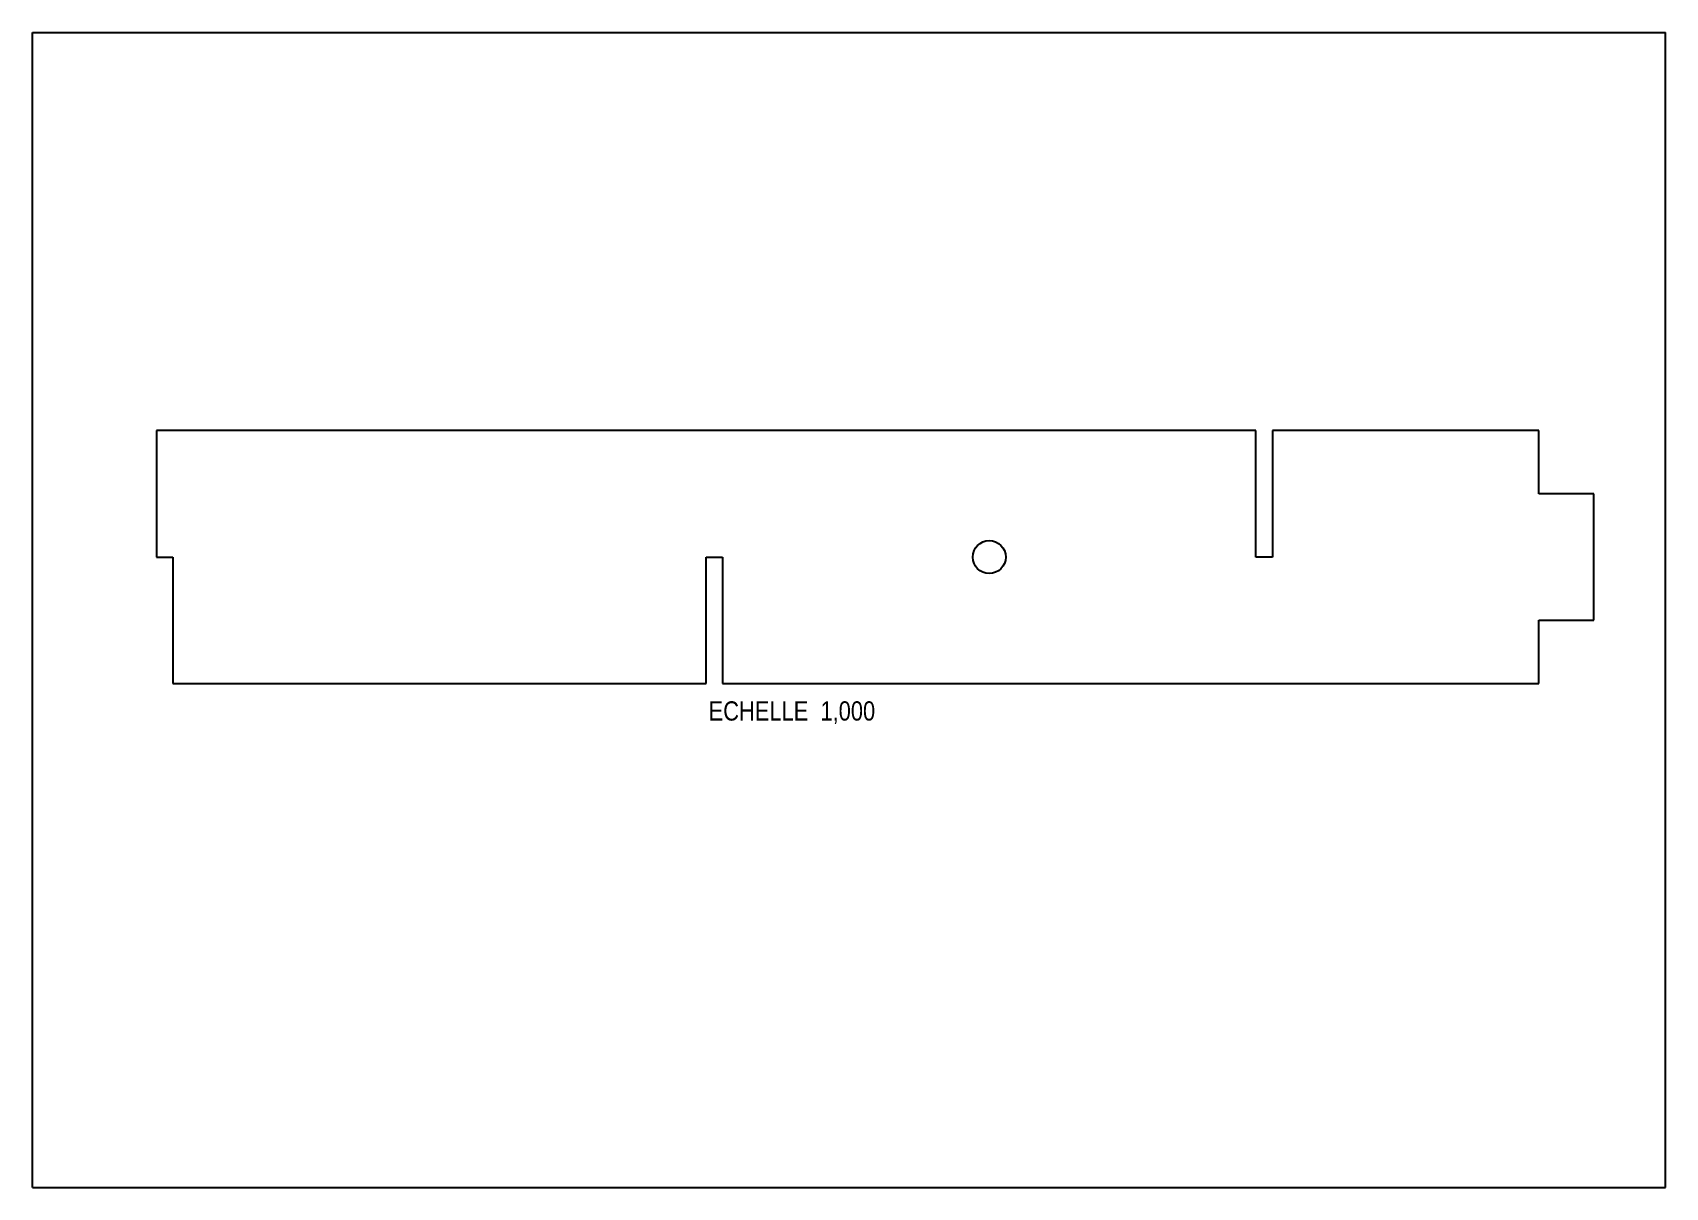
# Model space of a CAD drawing. Header units: millimetres. Extents: x 0 to 297, y 0 to 210.
import ezdxf

# ---------------------------------------------------------------- set-up
doc = ezdxf.new("R2010")
doc.units = ezdxf.units.MM
doc.header["$LTSCALE"] = 16.335
doc.layers.get('0').update_dxf_attribs({"linetype": 'CONTINUOUS'})
doc.styles.get("Standard").update_dxf_attribs({"font": 'txt', "width": 0.85})

msp = doc.modelspace()

# ---------------------------------------------------------------- linework, layer by layer
at = {"color": 7, "linetype": 'CONTINUOUS'}
for p, q in [((0, 0), (0, 210)), ((0, 210), (297, 210)), ((297, 0), (297, 210)), ((22.51, 137.63), (22.51, 114.63)), ((222.51, 137.63), (22.51, 137.63)), ((222.51, 114.63), (222.51, 137.63)), ((274.01, 137.63), (225.51, 137.63)), ((225.51, 137.63), (225.51, 114.63)), ((274.01, 126.13), (274.01, 137.63)), ((284.01, 126.13), (274.01, 126.13)), ((284.01, 103.13), (284.01, 126.13)), ((22.51, 114.63), (25.51, 114.63)), ((25.51, 114.63), (25.51, 91.63)), ((122.51, 91.63), (122.51, 114.63)), ((122.51, 114.63), (125.51, 114.63)), ((125.51, 114.63), (125.51, 91.63)), ((225.51, 114.63), (222.51, 114.63)), ((274.01, 103.13), (284.01, 103.13)), ((274.01, 91.63), (274.01, 103.13)), ((25.51, 91.63), (122.51, 91.63)), ((125.51, 91.63), (274.01, 91.63)), ((0, 0), (297, 0))]:
    msp.add_line(p, q, dxfattribs=at)
msp.add_circle((174.01, 114.63), 3, dxfattribs=at)

# ---------------------------------------------------------------- texts
at = {"color": 2, "linetype": 'CONTINUOUS', "insert": (153.26, 88.39), "char_height": 3.5, "width": 41.65, "attachment_point": 3, "line_spacing_factor": 0.9}
msp.add_mtext('ECHELLE  1,000', dxfattribs=at)

doc.saveas('drawing.dxf')
